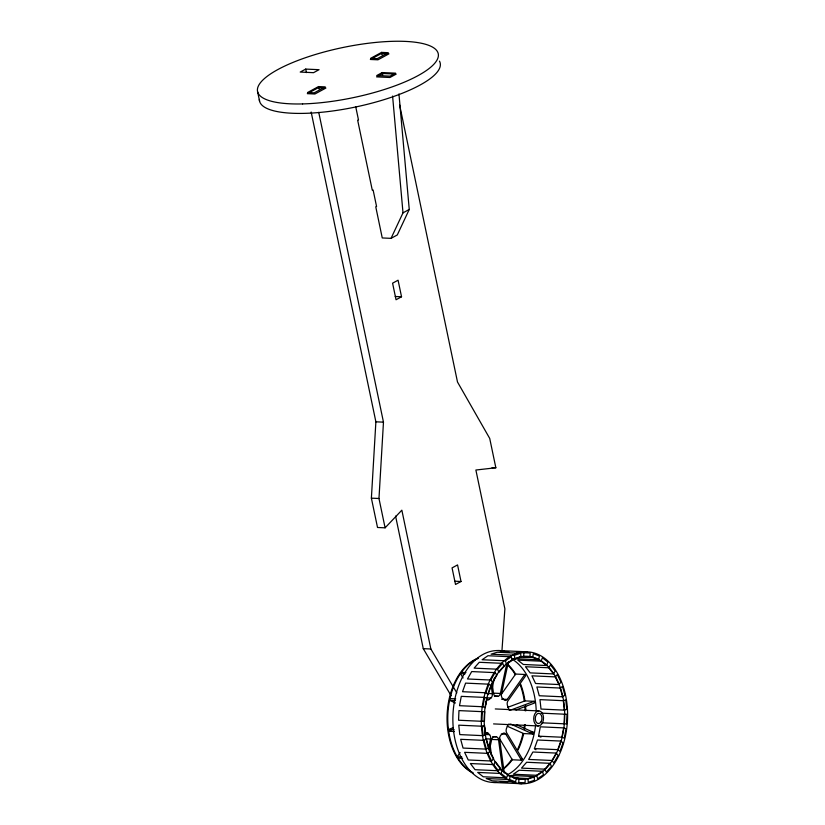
<?xml version="1.0" encoding="UTF-8"?>
<svg xmlns="http://www.w3.org/2000/svg" width="825" height="825" viewBox="0 0 825 825"><rect width="100%" height="100%" fill="white"/><g stroke="black" fill="none" stroke-linecap="round" stroke-linejoin="round"><path stroke-width="1.24" d="M481.924 721.298L482.295 711.666L484.811 711.748L484.43 721.37L481.924 721.298L458.576 720.235L458.958 710.603L482.295 711.666M523.854 652.843L523.71 656.69L529.99 656.886L530.145 653.029L516.491 652.503M525.205 778.882L525.061 782.739L518.77 782.543L518.925 778.687L525.205 778.882L516.46 778.583M564.104 723.834L564.486 714.202L567.002 714.275L566.62 723.907L541.994 722.824M456.813 692.866L430.856 648.986L401.847 510.17L385.1 527.825L377.52 527.484L371.384 498.156L375.88 421.812L311.159 112.014M385.1 527.825L378.974 498.496L383.47 422.153L318.749 112.365M501.94 650.946L504.879 608.84L475.881 470.023L495.846 467.765L489.72 438.436L457.493 382.006L399.62 104.961M482.852 706.757L484.615 697.414L461.278 696.352L459.515 705.695L482.852 706.757L485.275 707.685L487.039 698.342L484.615 697.414M510.242 775.82L516.285 778.15L515.573 781.894L509.53 779.553L510.242 775.82L507.777 775.706M538.673 659.752L532.63 657.422L533.342 653.689L539.385 656.019L538.673 659.752L515.336 658.701M538.539 736.168L540.313 726.825L563.65 727.887L566.063 728.815L564.3 738.169L561.877 737.23L538.539 736.168L540.963 737.107M561.877 737.23L563.65 727.887M516.801 724.845L533.259 732.229L532.878 733.992L523.689 733.569L507.231 726.196M492.226 688.102L494.35 678.232M488.41 748.894L490.545 739.014A3.857 2.516 -87.4 0 0 489.534 734.652L487.864 733.064L484.419 732.909M492.143 683.265L493.494 693.248A3.857 2.516 -87.4 0 0 495.815 696.176L497.815 696.238A3.857 2.516 -87.4 0 0 500.352 693.464L506.736 663.826M489.287 750.647L491.679 739.53A3.857 2.516 -87.4 0 1 494.216 736.746L496.217 736.808A3.857 2.516 -87.4 0 1 498.537 739.747L502.755 770.942M508.406 661.867L501.487 693.969A3.857 2.516 -87.4 0 0 502.497 698.342L504.168 699.92A3.857 2.516 -87.4 0 0 507.22 699.404L524.834 674.468L525.638 675.799L508.025 700.724A3.857 2.516 -87.4 0 0 507.437 705.365L508.334 708.046A3.857 2.516 -87.4 0 0 509.943 709.943M485.873 692.773L488.936 684.183L465.599 683.121L462.536 691.711L485.873 692.773L488.07 694.506L491.143 685.915L488.936 684.183M502.27 770.034L507.767 774.386L506.54 777.831L501.043 773.479L502.27 770.034L499.816 769.921M541.148 661.186L542.376 657.752L547.872 662.104L546.645 665.538L523.308 664.476L517.811 660.124L541.148 661.186L546.645 665.538M534.435 748.595L537.508 740.004L560.845 741.067L563.042 742.809L559.979 751.4L557.772 749.657L534.435 748.595L535.91 749.76M557.772 749.657L560.845 741.067M375.746 206.755L382.253 237.951L391.04 238.353L403.002 212.85L392.587 96.051M398.949 93.937L409.252 209.457L397.289 234.96L391.04 238.353M490.823 680.037L495.041 672.633L496.918 675.087L492.7 682.502L490.823 680.037L467.486 678.975L471.704 671.571L495.041 672.633M493.721 764.6L495.412 761.64L500.094 767.797L498.403 770.756L475.066 769.694L470.384 763.538L493.721 764.6L498.403 770.756M548.821 667.786L550.512 664.826L555.194 670.972L553.503 673.942L530.166 672.88L525.484 666.724L548.821 667.786L553.503 673.942M552.007 760.485L556.215 753.081L558.092 755.535L553.874 762.95L552.007 760.485L528.67 759.423L532.878 752.018L556.215 753.081M509.2 723.948A3.857 2.516 -87.4 0 0 507.643 725.68L506.54 728.3A3.857 2.516 -87.4 0 0 506.756 732.961L522.38 758.917L521.472 760.196L512.284 759.773A59.751 39.002 -87.4 0 1 503.198 769.251M460.144 752.627L457.205 756.773L461.804 756.989M500.971 694.836L515.646 674.056L524.834 674.468M497.465 669.199L502.621 663.341L504.065 666.404L498.919 672.262L497.465 669.199L474.127 668.137L479.284 662.289L502.621 663.341M487.946 753.38L490.009 751.039L493.639 758.68L491.576 761.021L468.239 759.969L464.609 752.317L487.946 753.38L491.576 761.021M555.277 676.892L557.339 674.551L560.969 682.203L558.907 684.544L535.569 683.482L531.939 675.83L555.277 676.892L558.907 684.544M544.851 769.168L549.997 763.321L551.451 766.384L546.294 772.231L544.851 769.168L521.513 768.116L526.659 762.259L549.997 763.321M486.884 699.363L489.184 699.466L490.978 697.981A3.857 2.516 -87.4 0 0 492.319 693.691L491.143 684.956M505.457 660.794L511.294 656.793L512.243 660.299L506.416 664.3L505.457 660.794L482.12 659.732L487.957 655.731L511.294 656.793M484.007 740.365L486.338 738.767L488.72 747.533L486.389 749.131L463.052 748.069L460.67 739.313L484.007 740.365L486.389 749.131M560.196 688.05L562.526 686.452L564.908 695.207L562.578 696.805L539.241 695.743L536.858 686.988L560.196 688.05L562.578 696.805M536.673 775.283L542.499 771.282L543.458 774.778L537.632 778.79L536.673 775.283L513.336 774.221L519.162 770.22L542.499 771.282M305.714 69.083L300.218 72.064L313.562 72.672L319.048 69.692L305.714 69.083L306.457 72.621M318.532 86.573L307.55 92.534L314.212 92.843L325.205 86.883L318.532 86.573L319.028 88.935M381.573 52.387L370.59 58.348L377.252 58.658L388.245 52.697L381.573 52.387L382.068 54.749M382.233 72.559L376.736 75.539L390.07 76.148L395.567 73.167L382.233 72.559L382.728 74.92M403.002 212.85L409.252 209.457M401.538 296.773L396.041 299.753L392.587 283.181L398.073 280.201L401.538 296.773L395.216 296.495M461.02 581.491L455.524 584.471L452.059 567.899L457.555 564.919L461.02 581.491L454.699 581.202M453.059 727.753L448.449 729.475L454.183 729.733M507.674 707.355L524.968 700.899L534.157 701.312L534.394 703.096L515.945 709.985M450.997 730.393L448.687 731.259L454.431 731.517M534.157 701.312L511.088 709.933L508.798 709.83M520.616 653.297L497.279 652.235L491.071 654.184L514.408 655.246L520.616 653.297L521.029 657.071L514.821 659.02L512.366 658.907M482.089 726.227L484.574 725.453L485.605 734.879L483.12 735.663L459.783 734.601L458.752 725.165L482.089 726.227L483.12 735.663M563.31 700.693L565.795 699.92L566.827 709.345L564.341 710.129L541.004 709.067L539.973 699.631L563.31 700.693L564.341 710.129M527.887 778.511L534.095 776.552L534.507 780.326L528.299 782.286L527.887 778.511L514.367 777.893M503.033 651.853L500.517 651.781L509.118 652.173M375.88 421.812L383.47 422.153M492.061 467.589L495.846 467.765M371.384 498.156L378.974 498.496M498.599 650.533L527.041 651.822M395.577 516.079L423.266 648.646L430.856 648.986M520.018 656.525L529.99 656.886M520.348 656.865L532.63 657.422M461.361 672.385L465.96 672.592M465.063 673.86L460.463 673.654L463.073 677.975M493.463 693.144L500.352 693.464M487.719 693.485L492.319 693.691M494.361 696.083L497.815 696.238M486.379 697.775L490.978 697.981M501.476 699.146L507.22 699.404M449.965 698.589L455.709 698.847M455.328 700.611L449.584 700.342L455.462 702.982M495.278 708.943L538.818 710.923M541.148 713.14L564.486 714.202M493.567 723.907L538.395 725.948M530.96 732.126L533.259 732.229M501.26 734.023L505.859 734.24L521.472 760.196M484.945 734.446L489.534 734.652M492.772 736.653L496.217 736.808M485.946 738.808L490.545 739.014M491.648 739.427L498.537 739.747M521.225 758.866L522.38 758.917M457.999 758.103L462.598 758.309M501.043 773.479L477.706 772.417L483.202 776.768L506.54 777.831M510.757 775.49L534.095 776.552M515.522 777.779L517.976 777.893M513.831 778.037L516.285 778.15M509.53 779.553L486.193 778.501L492.236 780.832L515.573 781.894M500.342 781.708L507.715 782.038M493.433 782.461L521.874 783.75M510.541 723.979L532.878 733.992M499.269 738.148L512.284 759.773M423.266 648.646L451.172 695.805M483.997 725.835L484.595 727.629M355.771 106.972L358.493 119.996M373.117 189.998L376.582 206.57M357.658 120.182L372.281 190.183M257.617 91.812L259.586 101.238M504.261 773.004L499.713 739.303A3.857 2.516 -87.4 0 1 501.053 735.003L502.848 733.528A3.857 2.516 -87.4 0 1 505.859 734.24M490.019 744.315L491.535 755.545M514.408 655.246L514.821 659.02M439.457 61.122A92.297 25.596 -11.8 0 1 356.256 106.858A92.297 25.596 -11.8 0 1 259.359 99.423M496.506 782.389A66.01 43.096 -87.4 0 1 453.059 712.81A66.01 43.096 -87.4 0 1 504.704 651.399M512.315 659.278A61.576 40.198 -87.4 0 1 536.229 711.15M535.446 726.474A61.576 40.198 -87.4 0 1 507.798 774.582M506.932 664.311A59.751 39.002 -87.4 0 1 515.326 674.675M520.008 684.379A59.751 39.002 -87.4 0 1 524.226 700.776M524.865 706.365A59.751 39.002 -87.4 0 1 525.112 710.768M524.473 724.814A59.751 39.002 -87.4 0 1 524.009 728.093M522.937 733.631A59.751 39.002 -87.4 0 1 517.45 749.719M512.005 759.113A59.751 39.002 -87.4 0 1 502.827 768.941M473.117 773.107A59.751 39.002 -87.4 0 1 447.109 714.842A59.751 39.002 -87.4 0 1 477.623 658.319M508.344 664.971A59.751 39.002 -87.4 0 1 515.646 674.056M520.616 684.09A59.751 39.002 -87.4 0 1 524.968 700.899M525.504 705.375A59.751 39.002 -87.4 0 1 525.845 710.851M525.236 724.608A59.751 39.002 -87.4 0 1 524.566 729.135M523.689 733.569A59.751 39.002 -87.4 0 1 518.028 750.069M472.787 772.613A59.751 39.002 -87.4 0 1 447.882 713.965A59.751 39.002 -87.4 0 1 478.407 658.329M484.811 733.59A3.857 2.516 -87.4 0 1 487.864 733.064M484.677 727.887A3.857 2.516 -87.4 0 1 484.677 730.785M485.822 701.549A3.857 2.516 -87.4 0 1 485.492 704.694M489.184 699.466A3.857 2.516 -87.4 0 1 486.307 698.961M318.316 87.698L307.323 93.658L314.913 93.998L325.896 88.038L318.316 87.698M381.356 53.512L370.363 59.472L377.953 59.812L388.936 53.852L381.356 53.512M382.841 73.497L376.602 76.88L389.936 77.488L396.186 74.106L382.841 73.497M302.589 103.919A92.297 25.596 -11.8 0 0 438.395 55.244A92.297 25.596 -11.8 0 0 302.692 58.688A92.297 25.596 -11.8 0 0 302.589 103.919M558.68 755.865A66.01 43.096 -87.4 0 0 530.114 652.09A66.01 43.096 -87.4 0 0 484.584 745.418A66.01 43.096 -87.4 0 0 558.68 755.865M556.38 753.308A61.576 40.198 -87.4 0 0 529.732 656.504A61.576 40.198 -87.4 0 0 487.255 743.562A61.576 40.198 -87.4 0 0 556.38 753.308M542.479 722.813A7.518 4.909 -87.4 0 0 539.282 710.954A7.518 4.909 -87.4 0 0 534.053 721.524A7.518 4.909 -87.4 0 0 542.479 722.813M541.241 721.411A5.105 3.331 -87.4 0 0 539.065 713.347A5.105 3.331 -87.4 0 0 535.507 720.534A5.105 3.331 -87.4 0 0 541.241 721.411"/></g></svg>
